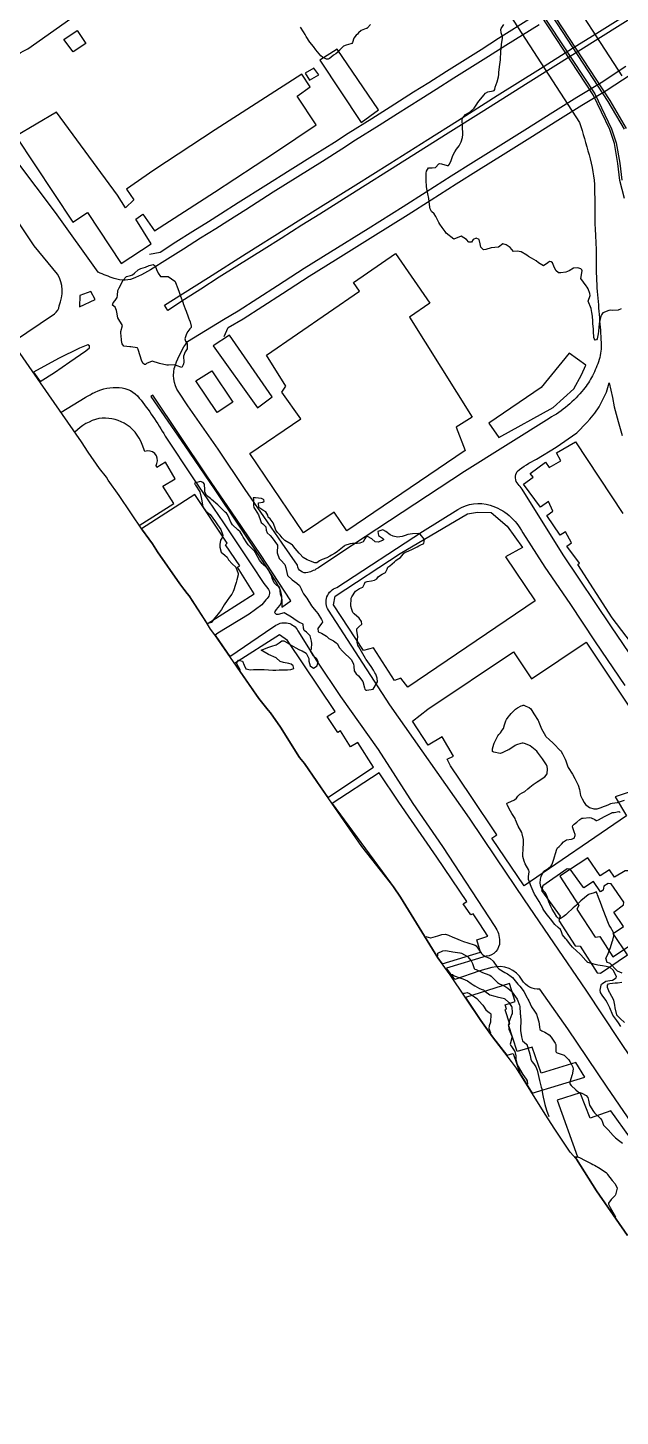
# Model space of a CAD drawing. Header units: metres. Extents: x 307586 to 320046, y 7427249 to 7434250.
# Drawn here: x 307871.4 to 308029.3, y 7433535.4 to 7433905 of the extents above; entities that cross this region are included whole.
import ezdxf

# ---------------------------------------------------------------- set-up
doc = ezdxf.new("R2010")
doc.units = ezdxf.units.M
doc.header["$MEASUREMENT"] = 0
for name, color, linetype in [('Area', 45, 'Continuous'), ('Area Verde e Lazer', 45, 'Continuous'), ('Curvas de Nivel 1m', 11, 'Continuous'), ('Curvas de Nivel 5m', 15, 'Continuous'), ('Edificações', 30, 'Continuous'), ('Pontes_Viadutos_Tubos', 190, 'Continuous'), ('Vias Primárias', 230, 'Continuous')]:
    doc.layers.add(name, color=color, linetype=linetype)

msp = doc.modelspace()

# ---------------------------------------------------------------- linework, layer by layer
at = {"layer": 'Area'}
msp.add_polyline3d([(308031.22, 7433583.48, 716.58), (308022.97, 7433595.36, 713.05), (308017.58, 7433603.8, 711.74), (308015.95, 7433605.73, 711.43), (308011.88, 7433611.77, 711.09), (308009.24, 7433615.84, 708.79), (308001.62, 7433628.06, 711.36), (308000.28, 7433629.83, 711.45), (307995.24, 7433636.38, 711.18), (307992.11, 7433640.74, 711.28), (307983.98, 7433652.93, 709.43), (307980.64, 7433657.44, 711.98), (307970.69, 7433673.54, 709.96), (307968.88, 7433676.35, 711.13), (307968.03, 7433677.35, 711.3), (307960.44, 7433687.08, 714.91), (307948.4, 7433704.36, 709.9), (307945.16, 7433709.17, 710.33), (307943.79, 7433710.75, 711.25), (307938.7, 7433718.79, 710.7), (307936.1, 7433722.63, 710.26), (307935.48, 7433723.31, 710.18), (307932.92, 7433726.43, 709.98), (307921.19, 7433743.42, 706.88), (307920.1, 7433744.92, 706.88), (307918.98, 7433746.64, 716.01), (307914.37, 7433753.79, 716.05), (307913.9, 7433754.4, 716.08), (307911.87, 7433756.95, 710.33), (307905.92, 7433765.46, 710.56), (307904.64, 7433767.64, 710.55), (307901.92, 7433771.24, 710.64), (307895.77, 7433780.43, 717.5), (307892.8, 7433784.55, 719.41), (307892.33, 7433785.31, 719.82), (307890.53, 7433787.65, 724.5), (307887.5, 7433792.05, 722.87), (307885.73, 7433794.72, 719.02), (307882.09, 7433800.03, 707.5), (307878.45, 7433805.22, 707.62), (307874.82, 7433810.43, 713.98), (307867.93, 7433820.3, 707.67)], dxfattribs=at)
at = {"layer": 'Area Verde e Lazer'}
for points in [[(308004.55, 7433914.58), (308022.52, 7433887.41), (308026.96, 7433878.1), (308028.19, 7433874.3), (308029.16, 7433868.9), (308029.69, 7433864.41)], [(308030.43, 7433877.94), (308026.04, 7433885.34), (308009.84, 7433910.1)]]:
    msp.add_lwpolyline(points, dxfattribs=at)
at = {"layer": 'Curvas de Nivel 1m', "flags": 128}
for points, elevation in [([(307962.72, 7433905.8), (307961.9, 7433904.96), (307961.73, 7433904.79), (307961.56, 7433904.73), (307960.26, 7433904.27), (307959.54, 7433903.63), (307959.24, 7433903.29), (307958.89, 7433903), (307958.3, 7433902.23), (307957.88, 7433901.01), (307957.71, 7433900.81), (307957.51, 7433900.73), (307956.19, 7433900.34), (307955.5, 7433900.04), (307954.42, 7433899.05), (307954.04, 7433898.49), (307953.48, 7433897.99), (307952.85, 7433897.69), (307952.14, 7433897.07), (307951.77, 7433896.76), (307951.46, 7433896.63), (307951, 7433896.63), (307949.93, 7433897.1), (307949.47, 7433897.49), (307948.18, 7433899.12), (307947.5, 7433899.98), (307946.57, 7433901.14), (307945.53, 7433902.68), (307945.37, 7433902.99), (307945.27, 7433903.15), (307944.84, 7433903.86), (307944.03, 7433905.17)], 708), ([(308029.51, 7433830.14), (308028.67, 7433829.8), (308027.08, 7433829.75), (308026.67, 7433829.78), (308026.19, 7433829.7), (308024.66, 7433829.05), (308024.26, 7433828.6), (308024.11, 7433828.21), (308023.81, 7433827.03), (308023.69, 7433826.21), (308023.6, 7433825.23), (308023.46, 7433824.21), (308023.34, 7433823.46), (308023.1, 7433822.21), (308022.91, 7433821.87), (308022.57, 7433821.84), (308022.3, 7433822.22), (308022.24, 7433822.56), (308022.15, 7433824.22), (308022.11, 7433824.73), (308021.99, 7433826.23), (308021.97, 7433826.89), (308021.86, 7433828.23), (308021.73, 7433829.16), (308021.48, 7433830.23), (308020.69, 7433832.24), (308021.23, 7433833.72), (308021.19, 7433834.24), (308020.73, 7433835.44), (308020.43, 7433835.93), (308020.21, 7433836.25), (308018.77, 7433838.27), (308019.15, 7433840.26), (308019.07, 7433840.54), (308018.8, 7433840.81), (308017.97, 7433841.11), (308016.8, 7433841.01), (308015.62, 7433840.31), (308014.79, 7433839.9), (308013.41, 7433839.71), (308012.79, 7433839.78), (308012.07, 7433840.35), (308011.61, 7433841.55), (308011.19, 7433842.36), (308010.82, 7433842.7), (308010.43, 7433842.76), (308009.98, 7433842.37), (308008.81, 7433841.64), (308007.49, 7433842.4), (308006.82, 7433842.95), (308005.58, 7433843.68), (308004.84, 7433844.13), (308004.41, 7433844.44), (308002.85, 7433845.37), (308001.8, 7433845.52), (308000.85, 7433845.45), (308000.35, 7433845.98), (307999.91, 7433846.49), (307998.87, 7433847.18), (307997.94, 7433847.45), (307996.86, 7433846.53), (307994.86, 7433846.4), (307993.46, 7433845.97), (307992.86, 7433845.9), (307992.13, 7433846.59), (307991.98, 7433847.48), (307991.7, 7433848.59), (307990.9, 7433849), (307990.1, 7433848.61), (307989.63, 7433847.87), (307988.88, 7433847.9), (307988.31, 7433848.64), (307986.9, 7433849.53), (307984.89, 7433848.68), (307982.91, 7433850.32), (307982.61, 7433850.7), (307981.82, 7433851.81), (307981.19, 7433852.72), (307980.94, 7433853.14), (307980.14, 7433854.73), (307979.65, 7433855.42), (307978.98, 7433856.03), (307978.6, 7433856.75), (307978.5, 7433857.25), (307978.37, 7433858.76), (307978.25, 7433859.53), (307978, 7433860.76), (307977.73, 7433862.08), (307977.63, 7433862.76), (307977.54, 7433864.3), (307977.51, 7433864.77), (307977.55, 7433866.31), (307977.62, 7433866.76), (307978.2, 7433867.68), (307979.12, 7433867.68), (307980.07, 7433867.78), (307980.94, 7433868.72), (307981.13, 7433868.8), (307981.65, 7433868.71), (307983.13, 7433868.29), (307983.49, 7433868.34), (307983.78, 7433868.69), (307984.2, 7433869.63), (307984.54, 7433870.69), (307984.7, 7433871.15), (307985.17, 7433871.97), (307985.67, 7433872.67), (307986.3, 7433873.55), (307986.89, 7433874.65), (307987.21, 7433875.72), (307987.35, 7433876.52), (307987.36, 7433876.65), (307987.25, 7433878.65), (307987.14, 7433880.52), (307987.16, 7433880.65), (307987.28, 7433881.01), (307988.05, 7433881.88), (307989.29, 7433882.63), (307990.37, 7433883.55), (307991.06, 7433884.6), (307991.33, 7433885.05), (307992, 7433885.93), (307992.57, 7433886.59), (307992.93, 7433887.01), (307993.36, 7433887.55), (307993.98, 7433887.96), (307995.37, 7433888.15), (307995.66, 7433888.26), (307995.81, 7433888.55), (307995.98, 7433889.16), (307996.48, 7433890.54), (307996.79, 7433891.93), (307996.88, 7433892.54), (307996.94, 7433893.02), (307997.09, 7433894.54), (307997.32, 7433896.39), (307997.34, 7433896.53), (307997.35, 7433896.65), (307997.49, 7433898.53), (307997.63, 7433900.41), (307997.64, 7433900.53), (307997.86, 7433902.19), (307997.85, 7433902.53), (307997.55, 7433903.64), (307997.44, 7433904.53), (307997.57, 7433904.8), (307998.28, 7433905.82)], 708), ([(307928.1, 7433733.87), (307927.03, 7433735.86), (307927.54, 7433736.65), (307928.58, 7433736.38), (307929.07, 7433735.33), (307929.51, 7433734.3), (307930.72, 7433734.1), (307931.51, 7433734.19), (307932.62, 7433734.18), (307933.51, 7433734.17), (307934.4, 7433734.16), (307935.51, 7433734.11), (307936.73, 7433734.02), (307937.51, 7433734), (307938.34, 7433734.04), (307939.51, 7433734.06), (307940.62, 7433734.08), (307941.51, 7433734.14), (307942.25, 7433734.44), (307942.11, 7433735.17), (307941.53, 7433735.6), (307940.92, 7433735.8), (307939.53, 7433736), (307938.61, 7433736.29), (307937.54, 7433737.23), (307935.56, 7433738.17), (307933.57, 7433739.28), (307935.58, 7433740.12), (307936.46, 7433740.37), (307937.59, 7433740.75), (307938.35, 7433741.22), (307939.06, 7433741.75), (307939.6, 7433741.8), (307940.74, 7433741.19), (307941.59, 7433740.63), (307942.81, 7433739.94), (307943.58, 7433739.45), (307943.78, 7433739.36), (307944.48, 7433739.15), (307945.56, 7433738.52), (307946.32, 7433737.12), (307946.29, 7433736.37), (307946.62, 7433735.12), (307947.52, 7433734.48), (307948.52, 7433735.1), (307948.75, 7433736.31), (307948.29, 7433737.1), (307947.55, 7433737.82), (307946.75, 7433739.12), (307947.01, 7433739.68), (307947.11, 7433741.11), (307947, 7433741.72), (307946.61, 7433743.12), (307945.63, 7433744.07), (307945, 7433744.5), (307944.84, 7433745.14), (307944.73, 7433746.22), (307943.66, 7433746.8), (307942.92, 7433747.17), (307941.68, 7433748.1), (307939.69, 7433749.2), (307938.14, 7433748.76), (307937.69, 7433748.78), (307937.24, 7433749.23), (307937.34, 7433749.59), (307937.7, 7433750.14), (307938.55, 7433751.22), (307938.98, 7433751.95), (307939.05, 7433753.21), (307938.77, 7433754.23), (307938.65, 7433755.22), (307938.52, 7433755.97), (307937.78, 7433756.49), (307937.07, 7433757.24), (307936.55, 7433758.49), (307936.32, 7433759.24), (307935.82, 7433760.18), (307935.41, 7433760.83), (307935.05, 7433761.26), (307933.85, 7433762.37), (307933.11, 7433763.29), (307932.18, 7433765), (307932.05, 7433765.3), (307931.89, 7433765.56), (307930.15, 7433767.32), (307929.91, 7433767.57), (307928.75, 7433769.34), (307928.51, 7433769.91), (307927.95, 7433770.79), (307927.32, 7433771.36), (307925.97, 7433772.66), (307925.52, 7433773.38), (307925.05, 7433774.44), (307924.58, 7433775.39), (307924.35, 7433775.74), (307924.01, 7433776.08), (307922.64, 7433777.41), (307922.03, 7433777.98), (307920.34, 7433779.44), (307920.06, 7433779.66), (307919.05, 7433780.44), (307918.56, 7433781.46), (307918.55, 7433781.94), (307918.52, 7433783.46), (307918.1, 7433783.95), (307917.4, 7433784.18), (307916.1, 7433783.88), (307915.85, 7433783.74), (307915.94, 7433783.49), (307915.99, 7433783.39), (307916.09, 7433783.23), (307917.2, 7433781.48), (307917.59, 7433779.95), (307917.68, 7433779.47), (307918.02, 7433777.47), (307918.87, 7433776.31), (307920, 7433775.44), (307921.37, 7433773.43), (307921.97, 7433772.68), (307922.85, 7433771.41), (307923.39, 7433769.95), (307923.27, 7433769.41), (307922.77, 7433768.56), (307922.56, 7433767.41), (307922.55, 7433766.76), (307922.95, 7433765.41), (307923.87, 7433764.58), (307924.54, 7433764.06), (307924.9, 7433763.38), (307925.85, 7433762.27), (307926.87, 7433761.36), (307927.48, 7433759.69), (307927.44, 7433759.35), (307927.08, 7433758.07), (307926.88, 7433757.36), (307926.63, 7433756.5), (307926.31, 7433755.36), (307926.16, 7433754.96), (307925.75, 7433754.22), (307925.17, 7433753.38), (307924.56, 7433752.55), (307923.71, 7433751.4), (307922.97, 7433750.13), (307922.51, 7433749.41), (307922.15, 7433748.95), (307921.68, 7433748.44), (307921.21, 7433747.89), (307920.91, 7433747.43), (307920.39, 7433746.7), (307920.09, 7433746.57), (307919.66, 7433746.45)], 707), ([(308029.38, 7433639.11), (308028.83, 7433640.12), (308028.4, 7433640.74), (308027.33, 7433642.14), (308026.52, 7433644.07), (308026.5, 7433644.15), (308026.44, 7433644.31), (308025.79, 7433645.49), (308025.41, 7433646.17), (308024.48, 7433647.5), (308024.05, 7433648.18), (308023.88, 7433648.8), (308024.14, 7433650.18), (308024.31, 7433650.39), (308024.52, 7433650.57), (308025.47, 7433651.22), (308026.53, 7433651.35), (308027.23, 7433651.45), (308028.22, 7433652.13), (308028.26, 7433652.42), (308027.37, 7433654.14), (308026.57, 7433654.87), (308025.55, 7433655.14), (308024.57, 7433655.27), (308023.28, 7433655.49), (308022.58, 7433655.61), (308020.62, 7433656.19), (308020.58, 7433656.19), (308020.56, 7433656.19), (308020.53, 7433656.22), (308020.1, 7433656.71), (308018.76, 7433658.25), (308018.69, 7433658.32), (308018.61, 7433658.39), (308017.62, 7433659.26), (308016.63, 7433660.16), (308016.53, 7433660.27), (308016.14, 7433660.77), (308014.97, 7433662.29), (308014.67, 7433662.59), (308013.89, 7433663.51), (308013.61, 7433664.31), (308013.33, 7433664.95), (308012.69, 7433665.5), (308011.85, 7433666.33), (308010.72, 7433667.78), (308010.26, 7433668.35), (308009.56, 7433669.18), (308008.75, 7433670.33), (308008.73, 7433670.37), (308008.7, 7433670.43), (308007.68, 7433672.38), (308006.8, 7433673.83), (308006.45, 7433674.39), (308006.02, 7433675.19), (308005.49, 7433676.4), (308004.85, 7433678.23), (308004.82, 7433678.41), (308004.86, 7433679.09), (308004.99, 7433680.29), (308004.99, 7433680.41), (308004.88, 7433680.72), (308003.97, 7433682.42), (308003.66, 7433683.18), (308003.32, 7433684.43), (308003.28, 7433684.79), (308003.37, 7433686.43), (308003.47, 7433687.92), (308003.51, 7433688.43), (308003.48, 7433688.93), (308003.13, 7433690.44), (308003, 7433690.74), (308002.05, 7433692.45), (308001.37, 7433694.13), (308001.23, 7433694.46), (308001.05, 7433694.78), (308000.39, 7433695.8), (307999.98, 7433696.48), (307999.09, 7433698.15), (307999.03, 7433698.49), (307999.05, 7433698.53), (307999.09, 7433698.56), (307999.27, 7433698.66), (308001.1, 7433699.44), (308001.66, 7433699.9), (308001.98, 7433700.45), (308002.55, 7433701.02), (308003.13, 7433701.35), (308003.83, 7433701.73), (308004.61, 7433702.42), (308005.15, 7433702.87), (308006.04, 7433703.51), (308007.16, 7433704.29), (308007.22, 7433704.33), (308007.32, 7433704.39), (308008.44, 7433705.11), (308009.18, 7433705.61), (308009.79, 7433706.36), (308009.86, 7433707.71), (308009.77, 7433708.36), (308009.61, 7433708.76), (308009.22, 7433709.29), (308008.54, 7433710.38), (308007.26, 7433712.15), (308007.03, 7433712.39), (308005.28, 7433713.83), (308004.9, 7433714.03), (308003.73, 7433714.43), (308003.41, 7433714.56), (308003.28, 7433714.58), (308003.16, 7433714.56), (308002.75, 7433714.45), (308001.64, 7433714.09), (308001.28, 7433713.91), (307999.57, 7433712.79), (307999.26, 7433712.66), (307999.13, 7433712.63), (307998.86, 7433712.49), (307997.82, 7433711.94), (307997.25, 7433711.82), (307995.59, 7433712.19), (307995.26, 7433712.3), (307995.21, 7433712.53), (307995.27, 7433713), (307995.56, 7433714.25), (307995.65, 7433714.53), (307996.18, 7433715.64), (307996.67, 7433716.52), (307996.94, 7433716.88), (307997.32, 7433717.33), (307997.83, 7433718), (307998.12, 7433718.5), (307998.43, 7433719.41), (307998.76, 7433720.5), (307998.97, 7433720.89), (307999.37, 7433721.45), (307999.83, 7433722.03), (308000.23, 7433722.48), (308001.39, 7433723.61), (308001.9, 7433723.96), (308002.9, 7433724.45), (308003.23, 7433724.61), (308003.41, 7433724.66), (308003.61, 7433724.64), (308004.11, 7433724.43), (308004.99, 7433724.01), (308005.4, 7433723.65), (308006.24, 7433722.4), (308007.36, 7433720.61), (308007.48, 7433720.39), (308007.57, 7433720.17), (308008.3, 7433718.38), (308009.31, 7433716.51), (308009.42, 7433716.37), (308010.4, 7433715.46), (308011.29, 7433714.65), (308011.6, 7433714.34), (308013.27, 7433712.63), (308013.42, 7433712.48), (308013.55, 7433712.32), (308013.9, 7433711.67), (308014.58, 7433710.3), (308014.77, 7433709.84), (308015.21, 7433708.48), (308015.3, 7433708.29), (308015.4, 7433708.1), (308016.55, 7433706.28), (308017.17, 7433705.18), (308017.62, 7433704.27), (308018.05, 7433703.37), (308018.43, 7433702.26), (308018.72, 7433700.65), (308018.85, 7433700.25), (308019.11, 7433699.77), (308019.64, 7433698.79), (308020.01, 7433698.24), (308021.08, 7433697.41), (308022.19, 7433697.09), (308023.08, 7433697.1), (308023.94, 7433697.33), (308025.09, 7433697.79), (308025.35, 7433697.9), (308026.02, 7433698.16), (308026.78, 7433698.47), (308027.1, 7433698.54), (308028.5, 7433698.73), (308029.1, 7433698.9), (308030.36, 7433699.37)], 708), ([(308029.78, 7433653.34), (308028.56, 7433653.91), (308028.29, 7433654.13), (308026.58, 7433655.91), (308026.42, 7433656), (308025.82, 7433656.16), (308025.42, 7433657.35), (308025.86, 7433658.16), (308026.63, 7433660.15), (308027.14, 7433661.66), (308027.28, 7433662.14), (308027.55, 7433663.26), (308027.5, 7433664.14), (308026.7, 7433665.61), (308026.31, 7433666.15), (308025.92, 7433666.96), (308025.48, 7433668.16), (308024.75, 7433670.17), (308023.99, 7433672.18), (308023.65, 7433673.05), (308023.25, 7433674.19), (308023.14, 7433674.53), (308022.81, 7433674.96), (308022.33, 7433674.68), (308020.8, 7433674.26), (308020.72, 7433674.22), (308018.79, 7433672.59), (308018.6, 7433672.43), (308018.44, 7433672.25), (308017.64, 7433671.4), (308016.76, 7433670.73), (308016.5, 7433670.53), (308016.24, 7433670.28), (308015.49, 7433669.53), (308014.74, 7433668.86), (308014.1, 7433668.3), (308013.22, 7433667.82), (308012.73, 7433667.99), (308012.4, 7433668.32), (308011.73, 7433669.35), (308011.17, 7433670.34), (308010.76, 7433671.08), (308010.25, 7433672.35), (308009.88, 7433673.44), (308009.52, 7433674.36), (308009.26, 7433674.82), (308008.81, 7433675.26), (308008.11, 7433676.38), (308007.93, 7433677.28), (308008.05, 7433678.38), (308008.21, 7433679.02), (308008.82, 7433680.37), (308008.84, 7433680.41), (308008.87, 7433680.45), (308010.07, 7433681.17), (308010.9, 7433681.94), (308011.07, 7433682.16), (308011.17, 7433682.34), (308011.58, 7433683.67), (308011.77, 7433684.33), (308012.05, 7433685.21), (308012.41, 7433686.33), (308012.58, 7433686.69), (308012.95, 7433687.06), (308013.63, 7433687.64), (308014.17, 7433688.3), (308014.98, 7433688.85), (308016.28, 7433688.98), (308016.98, 7433689.28), (308017.25, 7433690.01), (308017.22, 7433690.27), (308017, 7433690.95), (308016.57, 7433692.27), (308016.66, 7433692.64), (308017.03, 7433692.98), (308017.74, 7433693.55), (308018.51, 7433694.26), (308019.05, 7433694.55), (308019.39, 7433694.59), (308021.05, 7433694.74), (308021.52, 7433694.69), (308022.48, 7433694.21), (308022.85, 7433694.01), (308023.04, 7433694), (308023.5, 7433694.19), (308025.05, 7433695.01), (308025.81, 7433695.41), (308027.06, 7433696.04), (308027.15, 7433696.06), (308027.62, 7433696.14), (308028.86, 7433696.33), (308029.07, 7433696.3), (308029.28, 7433696.13)], 709), ([(307977.49, 7433663.07), (307978.66, 7433662.7), (307978.69, 7433662.7), (307978.79, 7433662.73), (307980.67, 7433663.31), (307981.74, 7433663.62), (307982.67, 7433663.72), (307983.5, 7433663.49), (307984.67, 7433662.95), (307985.34, 7433662.64), (307986.65, 7433662.09), (307987.48, 7433661.79), (307988.64, 7433661.4), (307990.31, 7433660.91), (307990.64, 7433660.78), (307990.88, 7433660.58), (307991.48, 7433659.72), (307992.31, 7433658.56), (307992.61, 7433658.24), (307993.37, 7433657.78), (307994.59, 7433657.26), (307995.41, 7433656.52), (307996.57, 7433654.86), (307996.94, 7433654.51), (307998.55, 7433653.54), (307999.21, 7433653.14), (308000.19, 7433652.47), (308000.54, 7433652.14), (308001.98, 7433650.45), (308002.51, 7433649.83), (308003.15, 7433649.08), (308003.57, 7433648.42), (308004.47, 7433646.74), (308004.66, 7433646.41), (308004.89, 7433645.97), (308005.59, 7433644.4), (308006.43, 7433643.2), (308006.94, 7433642.38), (308007.26, 7433641.53), (308007.59, 7433640.38), (308007.74, 7433639.01), (308007.85, 7433638.38), (308008.37, 7433637.96), (308009.13, 7433637.59), (308010.35, 7433636.91), (308010.9, 7433636.33), (308011.93, 7433634.73), (308012.07, 7433634.32), (308012.12, 7433632.51), (308012.15, 7433632.32), (308012.3, 7433632.2), (308012.45, 7433632.17), (308014.29, 7433631.52), (308015.59, 7433630.28), (308015.84, 7433629.84), (308016.26, 7433629.02), (308016.65, 7433628.27), (308016.72, 7433627.79), (308016.44, 7433626.27), (308016.4, 7433626.09), (308016.22, 7433625.48), (308015.86, 7433624.28), (308015.84, 7433623.92), (308016.19, 7433623.4), (308017.39, 7433622.26), (308018.17, 7433621.69), (308019.05, 7433621.36), (308020.16, 7433620.78), (308020.64, 7433620.22), (308020.85, 7433619.51), (308021.11, 7433618.21), (308022.11, 7433616.53), (308022.4, 7433616.2), (308024.09, 7433614.52), (308024.25, 7433614.34), (308024.32, 7433614.18), (308024.82, 7433612.92), (308025.5, 7433612.16), (308026.06, 7433611.65), (308027.37, 7433610.14), (308028.03, 7433609.48), (308028.76, 7433608.86), (308029.85, 7433608.1)], 708), ([(307980.66, 7433657.95), (307980.65, 7433658.65), (307980.7, 7433658.7), (307981.98, 7433659.32), (307982.62, 7433659.38), (307983.24, 7433659.29), (307984.62, 7433659.05), (307986.51, 7433658.73), (307986.61, 7433658.72), (307987, 7433658.63), (307988.6, 7433657.8), (307989.58, 7433656.6), (307989.87, 7433655.88), (307990.35, 7433654.58), (307990.44, 7433654.46), (307990.56, 7433654.39), (307990.87, 7433654.27), (307992.55, 7433653.48), (307993.23, 7433653.23), (307994.55, 7433652.78), (307994.9, 7433652.53), (307996.52, 7433650.89), (307997.13, 7433650.5), (307998.51, 7433649.88), (307999.32, 7433649.3), (308000.34, 7433648.46), (308000.49, 7433648.32), (308001.84, 7433646.45), (308002.45, 7433644.83), (308002.5, 7433644.5), (308002.51, 7433644.44), (308002.6, 7433642.61), (308002.63, 7433642.44), (308002.73, 7433642.12), (308002.82, 7433640.43), (308002.71, 7433638.77), (308002.67, 7433638.44), (308002.7, 7433638.11), (308002.92, 7433636.43), (308003.22, 7433635.32), (308004.32, 7433634.45), (308004.38, 7433634.41), (308004.41, 7433634.32), (308004.99, 7433632.4), (308005.26, 7433631.43), (308005.48, 7433630.4), (308005.72, 7433629.85), (308006.26, 7433629.23), (308006.81, 7433628.38), (308007.12, 7433627.5), (308007.43, 7433626.38), (308007.79, 7433624.8), (308007.87, 7433624.37), (308008.19, 7433622.99), (308008.33, 7433622.51), (308008.35, 7433622.37), (308008.37, 7433622.17), (308008.7, 7433620.36), (308008.96, 7433619.18), (308009.19, 7433618.35), (308009.62, 7433616.84), (308010.2, 7433615.18)], 709), ([(308030.39, 7433640.23), (308029.24, 7433641.28), (308028.42, 7433642.06), (308028.37, 7433642.13), (308028.33, 7433642.22), (308027.88, 7433644.14), (308027.8, 7433644.78), (308027.6, 7433646.14), (308026.49, 7433648.06), (308026.43, 7433648.15), (308025.83, 7433649.48), (308025.84, 7433650.16), (308026.15, 7433650.52), (308026.52, 7433650.59), (308027.93, 7433650.73), (308028.52, 7433650.78), (308029.71, 7433650.93)], 709), ([(307987.53, 7433648.04), (307987.79, 7433648.01), (307988.49, 7433648.15), (307989.12, 7433647.96), (307990.47, 7433647.07), (307991.04, 7433646.57), (307992.45, 7433645.03), (307992.68, 7433644.79), (307992.85, 7433644.55), (307993.49, 7433643.6), (307994.43, 7433642.75), (307994.57, 7433642.68), (307994.79, 7433642.53), (307994.76, 7433642.19), (307994.68, 7433640.53), (307994.66, 7433640.26), (307994.38, 7433639.35), (307994.26, 7433638.65), (307994.66, 7433637.47)], 711), ([(308017.43, 7433604.03), (308017.8, 7433604.41), (308017.96, 7433604.44), (308018.11, 7433604.39), (308018.4, 7433604.24), (308019.96, 7433603.44), (308021.51, 7433602.65), (308021.95, 7433602.42), (308022.38, 7433602.2), (308023.93, 7433601.31), (308025.58, 7433600.16), (308025.75, 7433599.99), (308025.91, 7433599.76), (308027.09, 7433598.14), (308027.88, 7433597.26), (308028.46, 7433596.12), (308028.04, 7433594.32), (308027.91, 7433594.13), (308027.84, 7433594.05), (308026.89, 7433593.09), (308026.16, 7433592.15), (308026.16, 7433591.81), (308026.57, 7433591), (308028.02, 7433588.45)], 709)]:
    msp.add_lwpolyline(points, dxfattribs=dict(at, elevation=elevation))
for points, elevation in [([(307910.62, 7433837.44), (307910.74, 7433837.16), (307911.34, 7433835.55), (307911.71, 7433834.55), (307912.08, 7433833.55), (307912.68, 7433831.94), (307912.78, 7433831.65), (307912.83, 7433831.54), (307913.33, 7433830.2), (307913.57, 7433829.53), (307914.14, 7433828.01), (307914.33, 7433827.51), (307914.41, 7433827.3), (307914.62, 7433826.73), (307914.97, 7433825.51), (307914.9, 7433825.2), (307914.59, 7433824.83), (307914, 7433824.1), (307913.66, 7433823.52), (307913.23, 7433822.2), (307913.41, 7433821.53), (307913.83, 7433820.81), (307913.85, 7433819.52), (307913.37, 7433818.67), (307912.88, 7433817.53), (307912.96, 7433816), (307912.89, 7433815.53), (307912.81, 7433815.21), (307912.47, 7433814.51), (307910.95, 7433815.08), (307910.48, 7433815.28), (307908.88, 7433815.18), (307908.48, 7433815.17), (307906.48, 7433815.61), (307904.49, 7433816.24), (307903.01, 7433815.65), (307902.75, 7433815.38), (307902.48, 7433815.33), (307902.05, 7433815.66), (307901.69, 7433816.47), (307901.36, 7433817.67), (307900.84, 7433819.37), (307900.67, 7433819.68), (307900.53, 7433819.8), (307898.88, 7433820.05), (307898.54, 7433820.06), (307897.02, 7433820.2), (307896.54, 7433820.8), (307896.35, 7433821.73), (307896.32, 7433821.97), (307896.21, 7433823.73), (307896.2, 7433824.11), (307896.6, 7433825.73), (307895.34, 7433827.74), (307895.1, 7433829.29), (307895.04, 7433829.75), (307894.66, 7433830.6), (307894, 7433831.09), (307894.12, 7433831.76), (307894.68, 7433832.37), (307895.23, 7433833.21), (307895.31, 7433833.74), (307895.4, 7433835.06), (307895.7, 7433835.74), (307896.1, 7433836.37), (307896.74, 7433837.73), (307897.71, 7433838.76), (307898.76, 7433839.05), (307899.25, 7433839.22), (307899.79, 7433839.69), (307900.78, 7433840.53), (307901.55, 7433840.9), (307902.79, 7433841.28), (307903.73, 7433841.65), (307904.8, 7433841.98), (307905.31, 7433841.62), (307905.73, 7433840.67), (307906.11, 7433839.62), (307906.76, 7433838.79), (307907.63, 7433838.73), (307908.76, 7433838.77), (307910.54, 7433837.56)], 708), ([(307965.96, 7433771.31), (307964.7, 7433770.91), (307964.86, 7433769.83), (307965.94, 7433769.14), (307966.17, 7433768.89), (307966.14, 7433768.67), (307965.93, 7433768.51), (307964.78, 7433768.05), (307963.92, 7433768.14), (307963.04, 7433768.93), (307961.94, 7433769.52), (307961.5, 7433769.38), (307961.19, 7433768.95), (307960.77, 7433768.1), (307959.91, 7433767.76), (307959.16, 7433767.72), (307957.91, 7433767.7), (307957.31, 7433767.6), (307955.9, 7433767.13), (307955.82, 7433767.09), (307955.71, 7433767.01), (307953.89, 7433765.54), (307953.6, 7433765.33), (307953.16, 7433765.05), (307952.36, 7433764.57), (307951.88, 7433764.3), (307951.06, 7433763.88), (307949.87, 7433763.44), (307949.09, 7433763.09), (307948.37, 7433762.59), (307947.85, 7433762.53), (307946.25, 7433763.13), (307945.86, 7433763.31), (307944.74, 7433764.01), (307943.88, 7433764.92), (307943.69, 7433765.16), (307942.68, 7433766.39), (307942, 7433767.18), (307941.9, 7433767.27), (307941.6, 7433767.49), (307939.92, 7433768.49), (307939.17, 7433769.21), (307938.61, 7433769.89), (307937.95, 7433770.61), (307937.49, 7433771.23), (307937.18, 7433772.02), (307936.81, 7433773.24), (307935.99, 7433774.3), (307935.43, 7433774.69), (307935.38, 7433775.26), (307934.83, 7433776.09), (307934.02, 7433776.53), (307932.99, 7433777.29), (307932.83, 7433778.5), (307934.04, 7433778.72), (307934.38, 7433778.95), (307934.29, 7433779.28), (307934.2, 7433779.43), (307934.06, 7433779.54), (307933.63, 7433779.71), (307932.06, 7433779.84), (307931.49, 7433779.87), (307931.51, 7433779.31), (307931.55, 7433777.78), (307931.66, 7433777.3), (307932.02, 7433776.73), (307932.88, 7433775.29), (307933.44, 7433773.83), (307933.58, 7433773.28), (307933.98, 7433772.94), (307934.78, 7433772.09), (307934.92, 7433771.27), (307935.21, 7433770.53), (307935.94, 7433769.8), (307936.48, 7433769.24), (307937.9, 7433767.23), (307937.88, 7433765.23), (307938.37, 7433763.72), (307938.81, 7433763.22), (307939.85, 7433762.07), (307940.16, 7433761.2), (307940.24, 7433760.78), (307940.64, 7433759.19), (307941.8, 7433758.03), (307943.06, 7433757.17), (307943.78, 7433756.49), (307944.22, 7433755.6), (307944.38, 7433755.15), (307944.88, 7433754.27), (307945.74, 7433753.13), (307947.03, 7433751.12), (307947.7, 7433750.21), (307948.23, 7433749.64), (307948.68, 7433749.1), (307949.67, 7433747.45), (307949.86, 7433747.08), (307949.96, 7433746.77), (307949.66, 7433746.41), (307948.68, 7433745.09), (307948.76, 7433744.22), (307949.63, 7433743.86), (307950.98, 7433743.07), (307951.61, 7433742.44), (307952.88, 7433741.77), (307953.6, 7433741.28), (307953.8, 7433741.04), (307954.49, 7433739.93), (307955.25, 7433739.01), (307955.57, 7433738.71), (307957.39, 7433736.99), (307957.54, 7433736.81), (307958.21, 7433735.66), (307958.3, 7433734.98), (307958.33, 7433733.8), (307958.9, 7433732.97), (307959.5, 7433732.5), (307960.64, 7433730.95), (307961.1, 7433729.3), (307961.22, 7433728.94), (307961.45, 7433728.68), (307961.74, 7433728.65), (307963.45, 7433728.92), (307964.55, 7433730.9), (307964.53, 7433731.87), (307964.1, 7433732.91), (307963.9, 7433733.31), (307963.51, 7433733.95), (307962.88, 7433734.93), (307961.54, 7433736.83), (307961.47, 7433736.94), (307961.37, 7433737.12), (307960.35, 7433738.95), (307959.59, 7433740.22), (307959.3, 7433740.67), (307959.21, 7433740.97), (307959.17, 7433741.4), (307959.35, 7433742.96), (307959.08, 7433744.41), (307959.08, 7433744.97), (307959.65, 7433745.48), (307960.37, 7433746.24), (307960.29, 7433746.95), (307959.68, 7433747.83), (307958.32, 7433748.98), (307958.02, 7433749.31), (307957.7, 7433750.13), (307957.5, 7433750.99), (307957.48, 7433751.23), (307957.54, 7433752.99), (307957.59, 7433753.15), (307957.75, 7433753.49), (307958.69, 7433754.98), (307959.77, 7433755.68), (307960.63, 7433756.1), (307961.09, 7433756.95), (307961.31, 7433757.43), (307961.79, 7433757.62), (307962.96, 7433757.76), (307963.8, 7433757.98), (307964.4, 7433758.32), (307964.85, 7433758.9), (307965.82, 7433759.57), (307966.75, 7433759.95), (307967.18, 7433760.88), (307967.36, 7433761.36), (307967.84, 7433761.77), (307969.12, 7433762.85), (307969.49, 7433763.21), (307969.86, 7433763.45), (307970.72, 7433763.98), (307971.4, 7433764.82), (307971.58, 7433765.13), (307971.89, 7433765.31), (307972.93, 7433765.77), (307973.9, 7433766.18), (307975.14, 7433766.78), (307975.6, 7433767.09), (307975.91, 7433767.22), (307976.93, 7433767.74), (307977.08, 7433768.76), (307975.95, 7433770.21), (307975.53, 7433770.36), (307973.95, 7433770.25), (307972.69, 7433770.07), (307971.94, 7433769.87), (307971.17, 7433769.6), (307969.94, 7433769.41), (307968.74, 7433769.66), (307967.94, 7433770.03), (307966.84, 7433770.88)], 707)]:
    msp.add_lwpolyline(points, close=True, dxfattribs=dict(at, elevation=elevation))
at = {"layer": 'Curvas de Nivel 5m', "elevation": 710, "flags": 128}
msp.add_lwpolyline([(307984.43, 7433652.8), (307984.42, 7433652.83), (307984.39, 7433652.96), (307984.55, 7433652.95), (307985.05, 7433652.64), (307986.53, 7433652.06), (307987.36, 7433651.8), (307988.52, 7433651.29), (307989.57, 7433650.59), (307990.11, 7433650.19), (307990.51, 7433649.94), (307991.79, 7433649.28), (307992.5, 7433648.99), (307992.8, 7433648.86), (307993.19, 7433648.55), (307994.48, 7433647.55), (307995.82, 7433647.17), (307996.47, 7433647.04), (307998.39, 7433646.57), (307998.46, 7433646.54), (307998.54, 7433646.49), (307999.54, 7433645.56), (308000.31, 7433644.46), (308000.34, 7433644.36), (308000.43, 7433642.82), (308000.44, 7433642.46), (308000.44, 7433642.44), (308000.42, 7433642.39), (307999.87, 7433641), (307999.71, 7433640.47), (307999.52, 7433639.61), (307999.58, 7433638.47), (308000.35, 7433636.6), (308000.41, 7433636.46), (308000.41, 7433636.39), (308000.34, 7433636.12), (307999.95, 7433634.47), (308000.01, 7433634.15), (308000.32, 7433633.79), (308001.2, 7433632.45), (308001.41, 7433631.33), (308001.4, 7433630.45), (308001.79, 7433628.91), (308003.28, 7433626.32), (308004.21, 7433625.16), (308004.45, 7433624.66), (308004.5, 7433624.42), (308004.56, 7433624.06), (308004.59, 7433623.82)], dxfattribs=at)
at = {"layer": 'Edificações'}
for points in [[(307881.01, 7433901.81), (307884.55, 7433904.27), (307886.86, 7433900.79), (307883.47, 7433898.52)], [(307949.19, 7433896.32), (307960.26, 7433879.73), (307964.84, 7433883.09), (307953.87, 7433899.31)], [(307945.32, 7433892.9), (307946.47, 7433891.04), (307948.98, 7433892.43), (307947.59, 7433894.22)], [(307900.14, 7433854.03), (307902.07, 7433855.37), (307905.14, 7433850.92), (307921.14, 7433861.23), (307937.36, 7433871.86), (307948.26, 7433879.1), (307943.16, 7433886.77), (307946.63, 7433889.27), (307944.42, 7433892.6), (307921.31, 7433877.77), (307905.02, 7433867.07), (307897.65, 7433861.98), (307899.62, 7433859.14), (307897.46, 7433857.03), (307895.26, 7433860.41), (307879.07, 7433882.46), (307868.24, 7433876.14), (307883.37, 7433853.25), (307887.29, 7433855.84), (307896.3, 7433842.2), (307904.26, 7433847.46), (307900.14, 7433854.03)], [(307940.13, 7433809.55), (307935.04, 7433817.81), (307959.76, 7433834.86), (307958.17, 7433837.17), (307969.42, 7433844.93), (307978.55, 7433831.69), (307973.15, 7433827.96), (307989.79, 7433801.29), (307985.51, 7433798.62), (307987.96, 7433792.43), (307956.41, 7433771.08), (307953.03, 7433776.07), (307944.84, 7433770.53), (307930.52, 7433791.69), (307944.12, 7433800.89), (307939.11, 7433808.01)], [(307920.81, 7433820.35), (307932.56, 7433803.81), (307936.48, 7433806.72), (307925.11, 7433823.13)], [(308015.64, 7433818.4), (308008.22, 7433809.23), (307994.26, 7433799.77), (307996.88, 7433795.91), (308011.36, 7433803.87), (308016.94, 7433808.83), (308018.91, 7433812.57), (308020.07, 7433815.14)], [(307920.43, 7433813.66), (307925.99, 7433805.32), (307921.82, 7433802.55), (307916.13, 7433811.01)], [(308003.22, 7433766.65), (307998.72, 7433764.15), (308006.63, 7433752.41), (307972.63, 7433729.44), (307970.79, 7433731.89), (307969.15, 7433731.22), (307963.48, 7433739.9), (307960.83, 7433739.24), (307952.89, 7433751.4), (307953.27, 7433753.72), (307970.59, 7433765), (307988.52, 7433775.62), (307991.21, 7433776.07), (307994.87, 7433775.92), (307999.13, 7433772.34)], [(308030.59, 7433680.6), (308027.74, 7433678.89), (308026.44, 7433680.85), (308023.92, 7433679.22), (308020.67, 7433684.02), (308013.15, 7433679.16), (308018.23, 7433671.35), (308017.67, 7433670.4), (308022.57, 7433662.95), (308023.86, 7433663.07), (308027.26, 7433657.67), (308035.66, 7433663.15), (308032.83, 7433667.33), (308035.53, 7433669.13), (308032.66, 7433673.46), (308034.88, 7433675.11), (308034.88, 7433676.09), (308031.85, 7433680.59)], [(308019.25, 7433676.51), (308015.93, 7433681.05), (308015.13, 7433681.08), (308008.65, 7433676.62), (308008.32, 7433675.3), (308013.23, 7433668.53), (308012.9, 7433667.39), (308017.26, 7433660.61), (308018.62, 7433660.5), (308023.16, 7433653.4), (308024.04, 7433653.37), (308031.22, 7433658.2), (308027.4, 7433663.86), (308030.16, 7433665.72), (308027.57, 7433669.57), (308030.14, 7433671.55), (308030.2, 7433672.26), (308026.82, 7433677.15), (308026.06, 7433677.24), (308024.89, 7433676.5), (308024.75, 7433675.42), (308023.99, 7433674.94), (308022.18, 7433677.77), (308019.59, 7433676.01)]]:
    msp.add_lwpolyline(points, close=True, dxfattribs=at)
at = {"layer": 'Edificações', "elevation": 711.57}
msp.add_lwpolyline([(307901.08, 7433772.49), (307910.3, 7433778.34), (307907.4, 7433782.98), (307910.69, 7433784.92), (307908.08, 7433789.36), (307905.76, 7433787.91), (307905.57, 7433788.49), (307905.76, 7433788.98, 0.657378), (307902.57, 7433792.19), (307901.89, 7433794.03, 0.17685), (307897.06, 7433799.73, 0.157769), (307890.36, 7433800.93, 0.151601), (307883.95, 7433797.31, 1.768048)], format="xyb", dxfattribs=at)
at = {"layer": 'Edificações'}
for points in [[(308037.11, 7433734.78), (308027.15, 7433747.95), (308017.95, 7433762.07), (308018.39, 7433762.46), (308015.05, 7433766.96), (308016.32, 7433767.9), (308014.7, 7433770.76), (308013.28, 7433769.95), (308009.67, 7433775.14), (308011.33, 7433776.3), (308010.17, 7433778.9), (308008.02, 7433777.33), (308003.53, 7433783.47), (308006.04, 7433785.31), (308005.27, 7433786.37), (308009.32, 7433789.33), (308010.32, 7433787.97), (308013.47, 7433789.74), (308012.27, 7433791.87), (308017.34, 7433794.73), (308029.95, 7433775.64)], [(308020.16, 7433741.41), (308020.5, 7433740.89), (308034.25, 7433720.41), (308044.9, 7433705.93), (308027.91, 7433700.3), (308030.91, 7433695.2), (308003.67, 7433676.55), (307995.06, 7433689.29), (307996.38, 7433690.19), (307989.34, 7433700.62), (307983.99, 7433708.54), (307983.13, 7433710.3), (307984.81, 7433711.12), (307981.78, 7433716.22), (307978.11, 7433714.03), (307973.89, 7433720.38), (307978.02, 7433723.61), (308000.78, 7433738.83), (308005.58, 7433731.65), (308020.17, 7433741.41)], [(308032.01, 7433609.42), (308026.77, 7433616.71), (308021.27, 7433614.73), (308018.58, 7433621.44), (308012.5, 7433619.52), (308017.87, 7433604.49), (308017.12, 7433604.35), (308017.58, 7433603.8), (308022.97, 7433595.36), (308031.22, 7433583.48)]]:
    msp.add_lwpolyline(points, dxfattribs=at)
for points, elevation in [([(307919.17, 7433746.34), (307931.73, 7433754.29), (307927.25, 7433761.37), (307927.87, 7433761.77), (307924.05, 7433767.34), (307924.55, 7433767.83), (307915.91, 7433780.76), (307901.69, 7433771.57), (307904.64, 7433767.64), (307905.92, 7433765.46), (307911.87, 7433756.95), (307912.97, 7433755.57), (307913.9, 7433754.4), (307914.37, 7433753.79)], 714.43), ([(307951.38, 7433700.08), (307963.52, 7433708.14), (307959.33, 7433714.77), (307957.41, 7433713.56), (307954.71, 7433717.82), (307953.98, 7433717.36), (307951.14, 7433721.64), (307953.31, 7433722.95), (307940.6, 7433741.86), (307938.5, 7433743.41), (307926.5, 7433735.73), (307932.92, 7433726.43), (307935.48, 7433723.31), (307936.1, 7433722.63), (307938.7, 7433718.79), (307943.79, 7433710.75), (307945.16, 7433709.17), (307948.4, 7433704.36)], 711.14), ([(307981.83, 7433655.84), (307992.06, 7433658.96), (307991.06, 7433662.25), (307994.01, 7433663.15), (307991.87, 7433666.48), (307990.04, 7433669.1), (307989.48, 7433668.82), (307987.37, 7433671.78), (307988.36, 7433672.45), (307980.39, 7433684.21), (307970.24, 7433698.84), (307965.06, 7433706.68), (307952.5, 7433698.48), (307968.03, 7433677.35), (307968.88, 7433676.35), (307970.69, 7433673.54), (307980.64, 7433657.44)], 711.07), ([(308005.81, 7433621.35), (308019.85, 7433625.69), (308017.41, 7433629.58), (308008.17, 7433626.69), (308005.82, 7433633.66), (308001.78, 7433632.51), (307999.46, 7433639.6), (307999.86, 7433639.73), (307998.6, 7433643.61), (307999, 7433643.74), (307998.61, 7433644.94), (308001.3, 7433645.81), (307999.75, 7433650.61), (307988.06, 7433646.82), (307992.11, 7433640.74), (307995.24, 7433636.38), (307999.02, 7433631.47), (308000.72, 7433631.93), (308002.56, 7433626.56)], 709.95)]:
    msp.add_lwpolyline(points, close=True, dxfattribs=dict(at, elevation=elevation))
at = {"layer": 'Pontes_Viadutos_Tubos'}
for points in [[(308005.66, 7433907.61), (307996.84, 7433902.11), (307992.18, 7433899.13), (307987.2, 7433896.01), (307982.98, 7433893.33), (307978.26, 7433890.33), (307974.13, 7433887.8), (307967.95, 7433883.87), (307963.05, 7433880.77), (307956.77, 7433876.84), (307953.08, 7433874.45), (307947.96, 7433871.23), (307941.34, 7433867.11), (307934.85, 7433863), (307927.48, 7433858.34), (307922.77, 7433855.35), (307919.57, 7433853.32), (307915.41, 7433850.78), (307910.86, 7433847.87), (307906.67, 7433845.17), (307903.86, 7433844.58)], [(307923.74, 7433822.82), (307924.83, 7433825.15), (307928.76, 7433827.53), (307939.24, 7433834.25), (307946.41, 7433838.89), (307953.36, 7433843.24), (307963.37, 7433849.43), (307972.78, 7433855.29), (307978.85, 7433859.18), (307985.58, 7433863.4), (307991.53, 7433867.14), (307998.04, 7433871.26), (308005.2, 7433875.71), (308012.66, 7433880.41), (308018.99, 7433884.37), (308025.5, 7433888.28), (308032.17, 7433892.65), (308043.82, 7433900.19), (308052.9, 7433905.76)]]:
    msp.add_lwpolyline(points, dxfattribs=at)
at = {"layer": 'Vias Primárias'}
for points in [[(307867.29, 7433821.32), (307878.49, 7433828.87, 0.225312), (307879.75, 7433831, 0.239555), (307879.34, 7433839.4), (307873.13, 7433846.95), (307863.18, 7433861.7), (307853.75, 7433875.9), (307843.7, 7433890.43), (307833.1, 7433905.98), (307822.53, 7433921.6), (307810.3, 7433939.42), (307804.42, 7433949.23), (307793.98, 7433964.45), (307782.33, 7433981.52, 0.15029), (307778.96, 7433983.29, 0.193111), (307776.57, 7433982.81, -0.002396), (307774.94, 7433981.76), (307764.21, 7433974.89)], [(307864.06, 7433894.22, -0.082202), (307871.37, 7433899.36), (307882.89, 7433907.46)], [(308007.62, 7433905.77), (307998.8, 7433900.28), (307994.14, 7433897.3), (307989.16, 7433894.18), (307984.95, 7433891.51), (307980.22, 7433888.5), (307976.09, 7433885.97), (307969.92, 7433882.04), (307965.02, 7433878.94), (307958.74, 7433875.01), (307955.06, 7433872.63), (307949.93, 7433869.4), (307943.31, 7433865.28), (307936.82, 7433861.17), (307929.45, 7433856.51), (307924.74, 7433853.52), (307921.53, 7433851.48), (307917.37, 7433848.94), (307912.84, 7433846.05), (307908.64, 7433843.35), (307904.09, 7433840.52), (307901.67, 7433839.22), (307900.11, 7433838.49, -0.197991), (307894.44, 7433838.23, -0.013305), (307890.18, 7433839.89), (307878.78, 7433855.82), (307868.51, 7433869.47)], [(307999.93, 7433908.23), (308018.41, 7433879.72, -0.010175), (308020.97, 7433871.17, -0.064939), (308022.42, 7433862.07, -0.006286), (308022.47, 7433856.34, 0.021969), (308022.64, 7433850.13, -0.021588), (308022.86, 7433842.57, 0.025202), (308023.14, 7433834.74, -0.001656), (308023.71, 7433827.76, -0.003826), (308024.19, 7433821.19, -0.09352), (308023.63, 7433816.64, -0.041281), (308021.86, 7433812.36, -0.050032), (308019.49, 7433808.7, -0.100724), (308010.29, 7433801.01), (307987.75, 7433786.89), (307954.58, 7433765.01), (307948.87, 7433761.23, -0.084951), (307945.98, 7433759.96, -0.459365), (307943.25, 7433761.89), (307939.16, 7433767.75), (307934.27, 7433774.89), (307929.3, 7433782.03), (307922.14, 7433792.77), (307914.07, 7433804.38), (307911.61, 7433807.99, -0.240599), (307910.71, 7433815.2, -0.06736), (307913.99, 7433821.49), (307923.53, 7433827.29), (307927.43, 7433829.66), (307937.89, 7433836.36), (307945.06, 7433841.01), (307952.04, 7433845.37), (307962.05, 7433851.56), (307971.44, 7433857.41), (307977.51, 7433861.3), (307984.24, 7433865.52), (307990.19, 7433869.26), (307996.71, 7433873.39), (308003.87, 7433877.84), (308011.33, 7433882.53), (308017.68, 7433886.5), (308024.17, 7433890.4), (308030.8, 7433894.75)], [(308037.82, 7433729.44), (308026.96, 7433745.48), (308014.03, 7433764.71), (308003.09, 7433782.18, 0.05089), (308002.1, 7433783.46, -0.356635), (308001.83, 7433786.9, -0.066343), (308006.93, 7433790.12), (308012.18, 7433793.33), (308017.71, 7433797.11), (308020.38, 7433799.92), (308021.18, 7433800.78), (308022.5, 7433802.38), (308023.64, 7433804.09), (308025.59, 7433807.99), (308026.3, 7433810.46), (308027.21, 7433806.57), (308027.61, 7433804.06), (308028.7, 7433800.21), (308029.82, 7433796.4)], [(308035.79, 7433625.42), (308029.1, 7433635.38), (308020.2, 7433648.84), (308011.53, 7433661.4), (308003.72, 7433672.83), (307996.17, 7433684.04), (307989.11, 7433694.56), (307967.91, 7433724.74), (307951.52, 7433749.95, -0.500237), (307953.72, 7433755.96), (307976.54, 7433770.9), (307985.98, 7433776.76, -0.21572), (307994.61, 7433777.89, -0.207771), (308003.27, 7433770.54), (308009.21, 7433761.44), (308015.87, 7433751.71), (308022.62, 7433741.5), (308030.52, 7433729.87)], [(308063.74, 7433535.4, 0.002913), (308068.36, 7433535.84, 0.13847), (308073.38, 7433539.14), (308075.3, 7433542.33), (308075.8, 7433544.41, 0.08788), (308076.16, 7433547.17, 0.130261), (308075.89, 7433548.78, 0.146889), (308074.71, 7433551.82), (308072.3, 7433554.93), (308063, 7433568.76), (308049.95, 7433587.7), (308040.86, 7433600.91), (308031.23, 7433615.11), (308025.74, 7433623.02), (308015.28, 7433638.5), (308007.85, 7433649.08, -0.29784), (308003.11, 7433651.51, 0.344695), (307995.01, 7433654.83), (307991.82, 7433653.93), (307985.17, 7433651.64), (307982.98, 7433654.67)]]:
    msp.add_lwpolyline(points, format="xyb", dxfattribs=at)
for points in [[(308043.25, 7433914.49), (308003.98, 7433889.88), (307992.88, 7433882.89), (307983.42, 7433876.89), (307971.87, 7433869.6), (307957.17, 7433860.42), (307949.23, 7433855.39), (307944.42, 7433852.39), (307938.88, 7433848.9), (307934.37, 7433846.04), (307927.13, 7433841.49), (307922.43, 7433838.57), (307917.54, 7433835.41), (307913.12, 7433832.61), (307908.67, 7433829.7), (307907.79, 7433831.1), (307912.65, 7433834.18), (307919.53, 7433838.54), (307929.62, 7433844.85), (307940.32, 7433851.61), (307948.65, 7433856.82), (307958.79, 7433863.18), (307967.84, 7433868.86), (307978, 7433875.27), (307985.94, 7433880.24), (307996.5, 7433886.91), (308008.03, 7433894.16), (308016.55, 7433899.5), (308023.04, 7433903.52), (308048.58, 7433919.59)], [(308012.74, 7433918.38), (308029.72, 7433892.16)], [(308030.41, 7433859.5), (308029.2, 7433864.32), (308028.66, 7433868.82), (308027.7, 7433874.18), (308026.49, 7433877.91), (308022.08, 7433887.16), (308004.16, 7433914.4)], [(308010.25, 7433910.38), (308026.46, 7433885.61), (308030.86, 7433878.2)]]:
    msp.add_lwpolyline(points, dxfattribs=at)
for points in [[(307885.25, 7433833.73), (307885.15, 7433830.73), (307889.38, 7433832.6), (307888.2, 7433834.81)], [(307874.7, 7433810.84), (307878.5, 7433813.19), (307882.61, 7433816.07), (307886.89, 7433819.02), (307887.81, 7433819.8), (307887.85, 7433820.35), (307887.37, 7433820.55), (307885.14, 7433819.7), (307879.53, 7433816.96), (307872.92, 7433813.3)], [(307941.46, 7433752.47), (307933.44, 7433764.74), (307927.05, 7433774.19), (307919.11, 7433785.68), (307904.73, 7433807.18), (307904.22, 7433806.85), (307913.22, 7433793.66), (307921.04, 7433782.25), (307927.75, 7433772.29), (307933.62, 7433763.53), (307937.79, 7433757.08), (307938.67, 7433755.39), (307938.98, 7433753.7), (307939.12, 7433752.13), (307939.07, 7433750.74)]]:
    msp.add_lwpolyline(points, close=True, dxfattribs=at)
for points, elevation in [([(307880.27, 7433802.62), (307886.64, 7433806.53, -0.026601), (307889.36, 7433808.01, -0.128644), (307895.74, 7433809.22, -0.210644), (307901.11, 7433806.41, -0.038266), (307907.99, 7433796.27), (307915.53, 7433784.92), (307923.57, 7433773.22), (307931.35, 7433761.5), (307933.97, 7433757.56, 0.027145), (307935.32, 7433755.75, -0.388835), (307935.2, 7433753.08, 0.054604), (307933.8, 7433751.36), (307930.39, 7433748.85), (307922.01, 7433743.79), (307921.3, 7433743.28), (307925.25, 7433737.58)], 707.56), ([(307925.25, 7433737.58), (307934.77, 7433744.11), (307937.53, 7433745.94, -0.441411), (307943.38, 7433744.47), (307948.43, 7433736.35), (307954.74, 7433726.95), (307964.72, 7433712.9), (307973.99, 7433698.45), (307981.9, 7433687.06), (307995.87, 7433665.79, -0.142514), (307997.12, 7433661.75, -0.393074), (307993.57, 7433657.82), (307982.98, 7433654.67)], 707.95)]:
    msp.add_lwpolyline(points, format="xyb", dxfattribs=dict(at, elevation=elevation))

doc.saveas('drawing.dxf')
